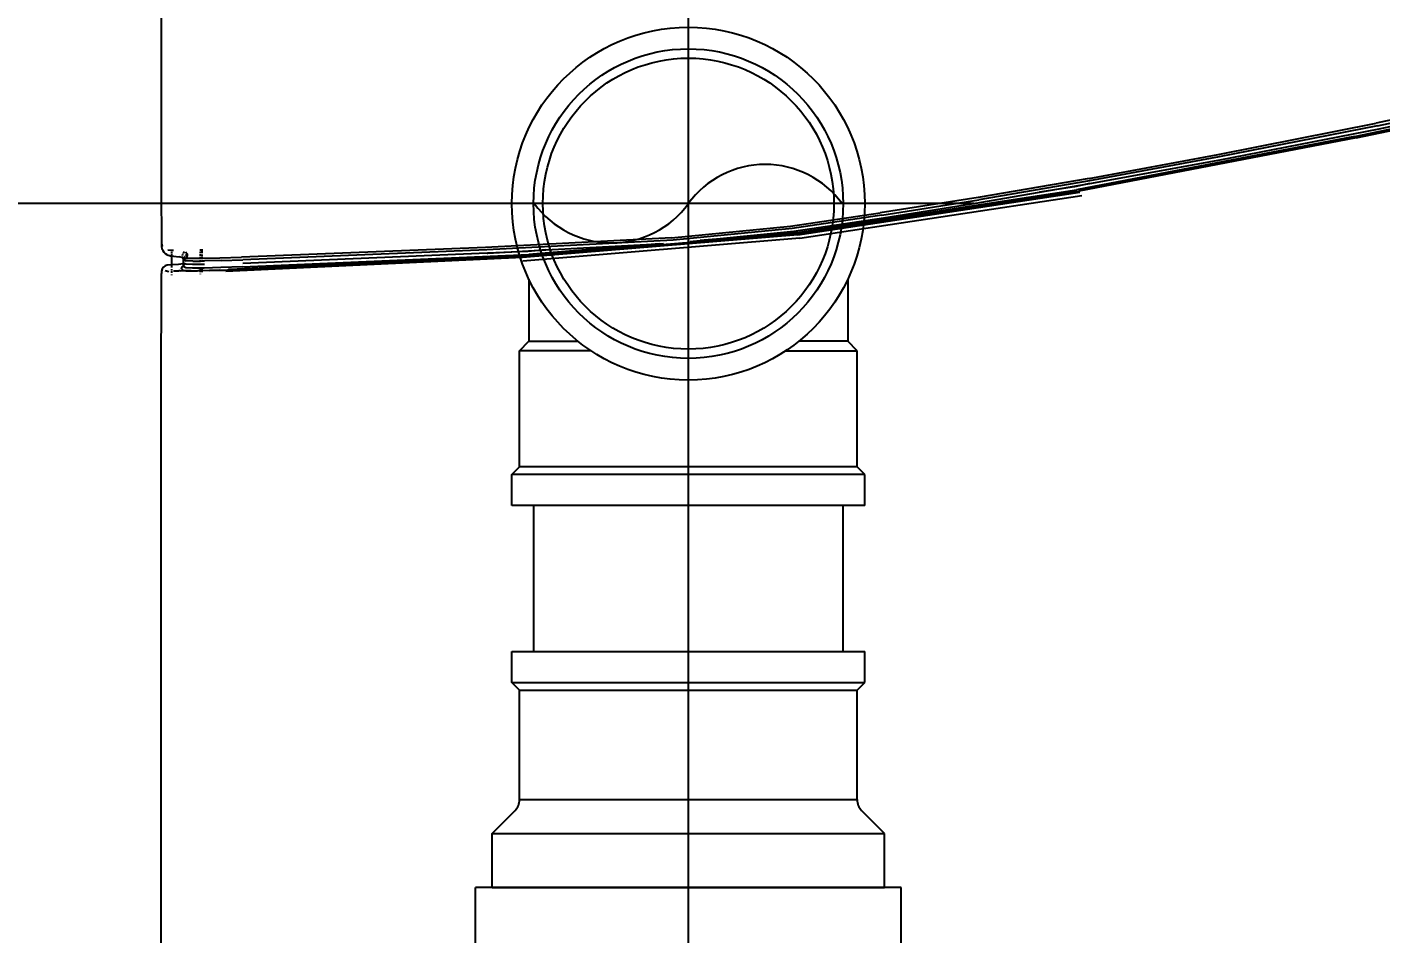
# Model space of a CAD drawing. Extents: x 41.9 to 126, y -21.3 to 38.1.
# Drawn here: x 100.367 to 101.066, y -12.856 to -12.388 of the extents above; entities that cross this region are included whole.
import ezdxf

# ---------------------------------------------------------------- set-up
doc = ezdxf.new("R2010")
doc.units = 0
for name, pattern in [('(_DASHED_)', [0.3, 0.2, -0.1]), ('DASHDOT2', [0.5, 0.25, -0.125, 0, -0.125]), ('ESGOTO_PRIMARIO', [1000, 1000, 0])]:
    doc.linetypes.add(name, pattern=pattern)
doc.layers.get('0').update_dxf_attribs({"linetype": 'CONTINUOUS'})
doc.layers.get('Defpoints').update_dxf_attribs({"linetype": 'CONTINUOUS'})
for name, color, linetype in [('ARQUITETURA_R07', 8, 'CONTINUOUS'), ('CONEXAO-PVC_SOLDAVEL_BRANCO', 84, 'CONTINUOUS'), ('LINHA_CENTRAL', 5, 'CONTINUOUS'), ('LINHA_EIXO', 8, 'DASHDOT2'), ('LISTAGEM_TEXTO', 7, 'CONTINUOUS'), ('TRACADO_INTERNO_CNX', 7, 'CONTINUOUS'), ('TUBO-PVC_SOLDAVEL_BRANCO', 84, 'CONTINUOUS'), ('US_dimension', 7, 'CONTINUOUS')]:
    doc.layers.add(name, color=color, linetype=linetype)
doc.styles.add('ARIAL', font='arial.ttf')
doc.dimstyles.new('1_25 A.F', dxfattribs={"dimscale": 0, "dimtxt": 0.2, "dimasz": 0.1, "dimexe": 0.05, "dimexo": 0.05, "dimgap": -0.045, "dimtad": 1, "dimlfac": 0.25, "dimzin": 5, "dimdsep": 46, "dimtxsty": 'ARIAL', "dimcen": 0, "dimclrd": 256, "dimclre": 256, "dimclrt": 256, "dimadec": 0, "dimazin": 0, "dimtfac": 1, "dimtmove": 2, "dimatfit": 3, "dimfxl": 0.08, "dimtolj": 1, "dimtzin": 1, "dimlwd": -1, "dimlwe": -1, "dimarcsym": 0})

# ---------------------------------------------------------------- blocks, each defined once
blk = doc.blocks.new('VISTAS')
at = {"layer": 'ARQUITETURA_R07'}
for p, q in [((1.56416, -0.30968), (1.56418, -0.49125)), ((1.72131, -0.48345), (1.77196, -0.47289)), ((1.72152, -0.48384), (1.77213, -0.47332)), ((1.71832, -0.48483), (1.7522, -0.47782)), ((1.71856, -0.48502), (1.75241, -0.47804)), ((1.74662, -0.47778), (1.72116, -0.48312)), ((1.70075, -0.48717), (1.72116, -0.48312)), ((1.72131, -0.48345), (1.70084, -0.48749)), ((1.70097, -0.48787), (1.72152, -0.48384)), ((1.71832, -0.48483), (1.68244, -0.49174)), ((1.71856, -0.48502), (1.68272, -0.4919)), ((1.68405, -0.49027), (1.70075, -0.48717)), ((1.70084, -0.48749), (1.6841, -0.49057)), ((1.68417, -0.49094), (1.70097, -0.48787)), ((1.56418, -0.49125), (1.56418, -0.49155)), ((1.68405, -0.49027), (1.66971, -0.49273)), ((1.6841, -0.49057), (1.66982, -0.49302)), ((1.67764, -0.49206), (1.68417, -0.49094)), ((1.68218, -0.49137), (1.67764, -0.49206)), ((1.68417, -0.49094), (1.68218, -0.49137)), ((1.56418, -0.49155), (1.56423, -0.49872)), ((1.64633, -0.49725), (1.68244, -0.49174)), ((1.64635, -0.49741), (1.68272, -0.4919)), ((1.64644, -0.49757), (1.68286, -0.49206)), ((1.64669, -0.49797), (1.68314, -0.49245)), ((1.66971, -0.49273), (1.65708, -0.49473)), ((1.65727, -0.49502), (1.66982, -0.49302)), ((1.66996, -0.49338), (1.67764, -0.49206)), ((1.64551, -0.49645), (1.65708, -0.49473)), ((1.65749, -0.49537), (1.66996, -0.49338)), ((1.63013, -0.49793), (1.64551, -0.49645)), ((1.65727, -0.49502), (1.64571, -0.49675)), ((1.64591, -0.4971), (1.65749, -0.49537)), ((1.63013, -0.49793), (1.60608, -0.49919)), ((1.63033, -0.49823), (1.60627, -0.49951)), ((1.64644, -0.49757), (1.61085, -0.5005)), ((1.64669, -0.49797), (1.61092, -0.50094)), ((1.64635, -0.49741), (1.61094, -0.50032)), ((1.64571, -0.49675), (1.63033, -0.49823)), ((1.6325, -0.4984), (1.63384, -0.49827)), ((1.63384, -0.49827), (1.64591, -0.4971)), ((1.64633, -0.49725), (1.63384, -0.49827)), ((1.56423, -0.49872), (1.56422, -0.49906)), ((1.56422, -0.49906), (1.5643, -0.49935)), ((1.56423, -0.49872), (1.56432, -0.49901)), ((1.56445, -0.49962), (1.5643, -0.49935)), ((1.56432, -0.49901), (1.56437, -0.49908)), ((1.56457, -0.49985), (1.56445, -0.49962)), ((1.56474, -0.50002), (1.56457, -0.49985)), ((1.56496, -0.50013), (1.56474, -0.50002)), ((1.56496, -0.50013), (1.5654, -0.50025)), ((1.56504, -0.4995), (1.5655, -0.49955)), ((1.5655, -0.49955), (1.56559, -0.49955)), ((1.56559, -0.49955), (1.56559, -0.49946)), ((1.56559, -0.49955), (1.5658, -0.49955)), ((1.56559, -0.49968), (1.56559, -0.49955)), ((1.56559, -0.49998), (1.56559, -0.49975)), ((1.56559, -0.50028), (1.56559, -0.50007)), ((1.56696, -0.50008), (1.5669, -0.50027)), ((1.56698, -0.50005), (1.56696, -0.50008)), ((1.56722, -0.49974), (1.56703, -0.49998)), ((1.56733, -0.49974), (1.56756, -0.50002)), ((1.56756, -0.50002), (1.56734, -0.50027)), ((1.56756, -0.50002), (1.56756, -0.50029)), ((1.56926, -0.4994), (1.56926, -0.49965)), ((1.56926, -0.49993), (1.56926, -0.49974)), ((1.56926, -0.50028), (1.56926, -0.50007)), ((1.56951, -0.49993), (1.56951, -0.49939)), ((1.56951, -0.50028), (1.56951, -0.50008)), ((1.60608, -0.49919), (1.57458, -0.50044)), ((1.57471, -0.5017), (1.61171, -0.50008)), ((1.60632, -0.49992), (1.57474, -0.50125)), ((1.60627, -0.49951), (1.57476, -0.5008)), ((1.60632, -0.49992), (1.6064, -0.49991)), ((1.6064, -0.49991), (1.61388, -0.49951)), ((1.61158, -0.49969), (1.6064, -0.49991)), ((1.61388, -0.49951), (1.61158, -0.49969)), ((1.62853, -0.49871), (1.61171, -0.50008)), ((1.61388, -0.49951), (1.62853, -0.49871)), ((1.62853, -0.49871), (1.62909, -0.49868)), ((1.56448, -0.50172), (1.56432, -0.50194)), ((1.5647, -0.50156), (1.56448, -0.50172)), ((1.56498, -0.50146), (1.5647, -0.50156)), ((1.5655, -0.50141), (1.56498, -0.50146)), ((1.5654, -0.50025), (1.56559, -0.50028)), ((1.56559, -0.50141), (1.5655, -0.50141)), ((1.56559, -0.50028), (1.5658, -0.50032)), ((1.56559, -0.50141), (1.56559, -0.50028)), ((1.56643, -0.50139), (1.56559, -0.50141)), ((1.56559, -0.50178), (1.56559, -0.50146)), ((1.5658, -0.50032), (1.56654, -0.50038)), ((1.56705, -0.50131), (1.56643, -0.50139)), ((1.56691, -0.50047), (1.56654, -0.50038)), ((1.56681, -0.502), (1.56693, -0.50168)), ((1.56687, -0.50035), (1.56686, -0.50039)), ((1.56686, -0.50039), (1.56717, -0.50053)), ((1.56691, -0.50047), (1.56686, -0.50039)), ((1.56709, -0.50075), (1.56691, -0.50047)), ((1.56717, -0.50053), (1.56691, -0.50047)), ((1.56693, -0.50168), (1.56705, -0.50154)), ((1.56705, -0.50119), (1.56707, -0.50115)), ((1.56723, -0.50128), (1.56705, -0.50119)), ((1.56705, -0.50119), (1.56705, -0.50131)), ((1.56723, -0.50128), (1.56705, -0.50131)), ((1.56705, -0.50131), (1.56705, -0.50154)), ((1.56705, -0.50166), (1.56715, -0.50142)), ((1.56705, -0.50154), (1.56715, -0.50142)), ((1.56705, -0.50154), (1.56705, -0.50166)), ((1.56737, -0.50181), (1.56705, -0.50166)), ((1.56707, -0.50115), (1.56709, -0.50075)), ((1.56709, -0.50075), (1.5672, -0.50054)), ((1.56709, -0.50075), (1.56723, -0.50081)), ((1.56715, -0.50142), (1.56719, -0.50133)), ((1.56717, -0.50053), (1.5672, -0.50054)), ((1.56719, -0.50133), (1.56723, -0.50128)), ((1.56719, -0.50133), (1.56726, -0.50129)), ((1.5672, -0.50054), (1.56721, -0.50043)), ((1.5672, -0.50054), (1.56746, -0.50055)), ((1.56728, -0.50035), (1.56721, -0.50043)), ((1.56723, -0.50081), (1.56731, -0.50072)), ((1.56723, -0.50081), (1.56725, -0.50083)), ((1.56726, -0.50129), (1.56723, -0.50128)), ((1.56732, -0.50074), (1.56725, -0.50083)), ((1.56725, -0.50083), (1.56741, -0.5009)), ((1.56739, -0.50135), (1.56726, -0.50129)), ((1.56824, -0.50185), (1.56737, -0.50181)), ((1.56826, -0.50139), (1.56739, -0.50135)), ((1.56756, -0.5009), (1.56741, -0.5009)), ((1.56746, -0.50055), (1.56756, -0.50048)), ((1.56746, -0.50055), (1.56749, -0.50055)), ((1.56756, -0.50048), (1.56749, -0.50055)), ((1.56749, -0.50055), (1.56756, -0.50056)), ((1.56756, -0.50048), (1.56756, -0.50035)), ((1.56756, -0.50048), (1.56756, -0.50056)), ((1.56756, -0.50056), (1.56809, -0.50058)), ((1.56756, -0.50083), (1.56756, -0.5009)), ((1.56829, -0.50094), (1.56756, -0.5009)), ((1.56809, -0.50058), (1.56926, -0.50058)), ((1.56976, -0.50185), (1.56824, -0.50185)), ((1.56978, -0.50139), (1.56826, -0.50139)), ((1.56829, -0.50094), (1.56926, -0.50094)), ((1.56926, -0.50058), (1.56926, -0.50039)), ((1.56926, -0.50058), (1.56951, -0.50058)), ((1.56926, -0.50094), (1.56926, -0.50082)), ((1.56926, -0.50094), (1.56951, -0.50093)), ((1.56951, -0.50058), (1.56951, -0.50037)), ((1.56951, -0.50058), (1.56961, -0.50058)), ((1.56951, -0.50093), (1.56951, -0.50087)), ((1.56951, -0.50093), (1.5698, -0.50093)), ((1.56951, -0.50216), (1.56951, -0.50189)), ((1.56961, -0.50058), (1.57177, -0.50053)), ((1.57191, -0.50179), (1.56976, -0.50185)), ((1.57196, -0.50089), (1.5698, -0.50093)), ((1.57177, -0.50053), (1.57458, -0.50044)), ((1.57471, -0.5017), (1.57191, -0.50179)), ((1.57196, -0.50089), (1.57476, -0.5008)), ((1.61085, -0.5005), (1.57253, -0.50227)), ((1.61094, -0.50032), (1.57307, -0.50203)), ((1.57307, -0.50203), (1.5838, -0.50162)), ((1.56418, -0.51802), (1.56422, -0.50257)), ((1.56423, -0.50224), (1.56422, -0.50257)), ((1.56432, -0.50194), (1.56423, -0.50224)), ((1.56473, -0.50217), (1.56518, -0.50229)), ((1.56559, -0.50207), (1.56559, -0.50198)), ((1.56559, -0.50213), (1.56559, -0.50209)), ((1.56559, -0.50246), (1.56559, -0.5022)), ((1.56559, -0.50275), (1.56559, -0.50268)), ((1.56577, -0.50219), (1.56648, -0.50222)), ((1.56669, -0.50221), (1.56648, -0.50222)), ((1.56669, -0.50221), (1.56801, -0.50218)), ((1.56738, -0.50225), (1.56669, -0.50221)), ((1.56681, -0.502), (1.56714, -0.50214)), ((1.56714, -0.50214), (1.56801, -0.50218)), ((1.56891, -0.50223), (1.56738, -0.50225)), ((1.56801, -0.50218), (1.56824, -0.50219)), ((1.56824, -0.50219), (1.56892, -0.50217)), ((1.56926, -0.50222), (1.56891, -0.50223)), ((1.56892, -0.50217), (1.5692, -0.50217)), ((1.5692, -0.50217), (1.56926, -0.50217)), ((1.56926, -0.50217), (1.56926, -0.50194)), ((1.56926, -0.50217), (1.56951, -0.50216)), ((1.56926, -0.50239), (1.56926, -0.50222)), ((1.5693, -0.50222), (1.56926, -0.50222)), ((1.56926, -0.50265), (1.56926, -0.5026)), ((1.56951, -0.50216), (1.57043, -0.50213)), ((1.56951, -0.50238), (1.56951, -0.50222)), ((1.57043, -0.50213), (1.57167, -0.50212)), ((1.57108, -0.50217), (1.57044, -0.50219)), ((1.57167, -0.50212), (1.57108, -0.50217)), ((1.57167, -0.50212), (1.57169, -0.50211)), ((1.57169, -0.50211), (1.5727, -0.50211)), ((1.5727, -0.50211), (1.57288, -0.50204)), ((1.57307, -0.50203), (1.57288, -0.50204)), ((1.56418, -0.51807), (1.56418, -0.51802)), ((1.56418, -1.02829), (1.56418, -0.51807))]:
    blk.add_line(p, q, dxfattribs=at)
blk = doc.blocks.new('*U52', base_point=(22.16238, -11.64846))
for p, q in [((22.16488, -11.62096), (22.16488, -11.61846)), ((22.16488, -11.61846), (22.16738, -11.61846)), ((22.16738, -11.61846), (22.16738, -11.62096)), ((22.16238, -11.62096), (22.16488, -11.62096)), ((22.16238, -11.67596), (22.16238, -11.62097)), ((22.16238, -11.62097), (22.16488, -11.62097)), ((22.16738, -11.62096), (22.20986, -11.62096)), ((22.20986, -11.67596), (22.20986, -11.62096)), ((22.16238, -11.67596), (22.16488, -11.67596)), ((22.16488, -11.67596), (22.16488, -11.67846)), ((22.16738, -11.67846), (22.16738, -11.67596)), ((22.16738, -11.67596), (22.20986, -11.67596)), ((22.16488, -11.67846), (22.16738, -11.67846))]:
    blk.add_line(p, q)
at = {"layer": 'LINHA_CENTRAL'}
blk.add_line((22.15772, -11.64846), (22.21689, -11.64846), dxfattribs=at)
at = {"layer": 'TRACADO_INTERNO_CNX'}
for p, q in [((22.16488, -11.67596), (22.16488, -11.62097)), ((22.16738, -11.67596), (22.16738, -11.62096))]:
    blk.add_line(p, q, dxfattribs=at)
blk = doc.blocks.new('*U53', base_point=(23.01508, -11.00503))
for p, q in [((23.01508, -10.97968), (23.02208, -10.97968)), ((23.01508, -10.97968), (23.01508, -11.03038)), ((23.02208, -10.97968), (23.02505, -10.98264)), ((23.04058, -10.98323), (23.04158, -10.98223)), ((23.04158, -10.98223), (23.04558, -10.98223)), ((23.04558, -10.98223), (23.04558, -11.02783)), ((23.02646, -10.98323), (23.04058, -10.98323)), ((23.02208, -11.03038), (23.02505, -11.02741)), ((23.02646, -11.02683), (23.04058, -11.02683)), ((23.04058, -11.02683), (23.04158, -11.02783)), ((23.04158, -11.02783), (23.04558, -11.02783)), ((23.01508, -11.03038), (23.02208, -11.03038))]:
    blk.add_line(p, q)
for centre, start, end in [((23.02646, -10.98123), 225, 270), ((23.02646, -11.02883), 90, 135)]:
    blk.add_arc(centre, 0.002, start, end)
at = {"layer": 'LINHA_CENTRAL'}
blk.add_line((23.00508, -11.00503), (23.05558, -11.00503), dxfattribs=at)
at = {"layer": 'TRACADO_INTERNO_CNX'}
for p, q in [((23.02208, -10.97968), (23.02208, -11.03038)), ((23.04158, -10.98223), (23.04158, -11.02783)), ((23.02646, -10.98323), (23.02646, -11.02683)), ((23.04058, -10.98323), (23.04058, -11.02683))]:
    blk.add_line(p, q, dxfattribs=at)
blk = doc.blocks.new('*U54', base_point=(23.02971, -10.98532))
for p, q in [((23.06471, -10.96252), (23.06371, -10.96352)), ((23.06871, -10.96252), (23.06471, -10.96252)), ((23.06871, -10.96252), (23.06871, -11.00812)), ((23.03949, -10.96472), (23.04751, -10.96472)), ((23.04871, -10.96352), (23.0475, -10.96473)), ((23.06371, -10.96352), (23.04871, -10.96352)), ((23.03949, -11.00592), (23.04751, -11.00592)), ((23.04871, -11.00712), (23.0475, -11.00591)), ((23.06371, -11.00712), (23.04871, -11.00712)), ((23.06471, -11.00812), (23.06371, -11.00712)), ((23.06871, -11.00812), (23.06471, -11.00812))]:
    blk.add_line(p, q)
for radius in [0.0228, 0.02, 0.0188]:
    blk.add_circle((23.02971, -10.98532), radius)
for centre, start, end in [((23.03693, -10.97539), 126.0047, 233.9953), ((23.0225, -10.99526), 306.0047, 53.9953)]:
    blk.add_arc(centre, 0.01228, start, end)
at = {"layer": 'LINHA_CENTRAL'}
for p, q in [((23.02971, -10.94845), (23.02971, -11.02219)), ((23.08241, -10.98532), (22.99285, -10.98532))]:
    blk.add_line(p, q, dxfattribs=at)
at = {"layer": 'TRACADO_INTERNO_CNX'}
for p, q in [((23.06471, -10.96252), (23.06471, -11.00812)), ((23.0475, -10.96473), (23.0475, -10.97106)), ((23.04871, -10.97272), (23.04871, -10.96352)), ((23.06371, -10.96352), (23.06371, -11.00712)), ((23.04871, -10.99792), (23.04871, -11.00712)), ((23.0475, -11.00591), (23.0475, -10.99959))]:
    blk.add_line(p, q, dxfattribs=at)
blk = doc.blocks.new('*D122')
at = {"layer": 'Defpoints', "color": 0, "transparency": 16777216}
for p in [(100.70853, -12.47892), (100.12201, -15.67892), (100.70853, -15.67892)]:
    blk.add_point(p, dxfattribs=at)
at = {"layer": 'US_dimension', "transparency": 16777216}
for p, q in [((100.65853, -12.47892), (100.07201, -12.47892)), ((100.12201, -12.57892), (100.12201, -15.57892)), ((100.07701, -13.85909), (99.78278, -13.85909)), ((99.78278, -13.85909), (99.78278, -14.29875)), ((100.07701, -14.29875), (100.07701, -13.85909)), ((99.78278, -14.29875), (100.07701, -14.29875)), ((100.65853, -15.67892), (100.07201, -15.67892))]:
    blk.add_line(p, q, dxfattribs=at)
for points in [[(100.10535, -12.57892), (100.13868, -12.57892), (100.12201, -12.47892)], [(100.10535, -15.57892), (100.13868, -15.57892), (100.12201, -15.67892)]]:
    blk.add_solid(points, dxfattribs=at)
at = {"layer": 'US_dimension', "transparency": 16777216, "insert": (99.9299, -14.07892), "char_height": 0.2, "attachment_point": 5, "rotation": 90, "style": 'ARIAL'}
blk.add_mtext('\\A1;.80', dxfattribs=at)

msp = doc.modelspace()

# ---------------------------------------------------------------- linework, layer by layer
at = {"layer": 'LINHA_EIXO', "linetype": '(_DASHED_)', "ltscale": 0.5}
msp.add_line((100.70853, -15.38316), (100.70853, 2.88269), dxfattribs=at)
at = {"layer": 'TUBO-PVC_SOLDAVEL_BRANCO', "linetype": 'ESGOTO_PRIMARIO'}
msp.add_lwpolyline([(100.70853, -12.63492), (100.62853, -12.63492), (100.62853, -12.71041), (100.70853, -12.71041), (100.78853, -12.71041), (100.78853, -12.63492)], close=True, dxfattribs=at)

# ---------------------------------------------------------------- block references
at = {"layer": 'CONEXAO-PVC_SOLDAVEL_BRANCO', "xscale": 4, "yscale": 4, "zscale": 4}
for name, p, rotation in [('*U54', (100.70853, -12.47892), 270), ('*U53', (100.70853, -12.83241), 90), ('*U52', (100.70853, -13.02234), 90)]:
    msp.add_blockref(name, p, dxfattribs=dict(at, rotation=rotation))
at = {"layer": 'LISTAGEM_TEXTO', "xscale": 4, "yscale": 4, "zscale": 4}
msp.add_blockref('VISTAS', (94.17935, -10.50483), dxfattribs=at)

# ---------------------------------------------------------------- dimensions: what is measured, and where the dimension line sits
at = {"layer": 'US_dimension'}
dim = msp.add_linear_dim(base=(100.12201, -15.67892), p1=(100.70853, -12.47892), p2=(100.70853, -15.67892), angle=90, dimstyle='1_25 A.F', override={"dimscale": 1}, dxfattribs=at)
dim.commit()
dim.dimension.update_dxf_attribs({"geometry": '*D122', "text_midpoint": (99.9299, -14.07892)})

doc.saveas('drawing.dxf')
